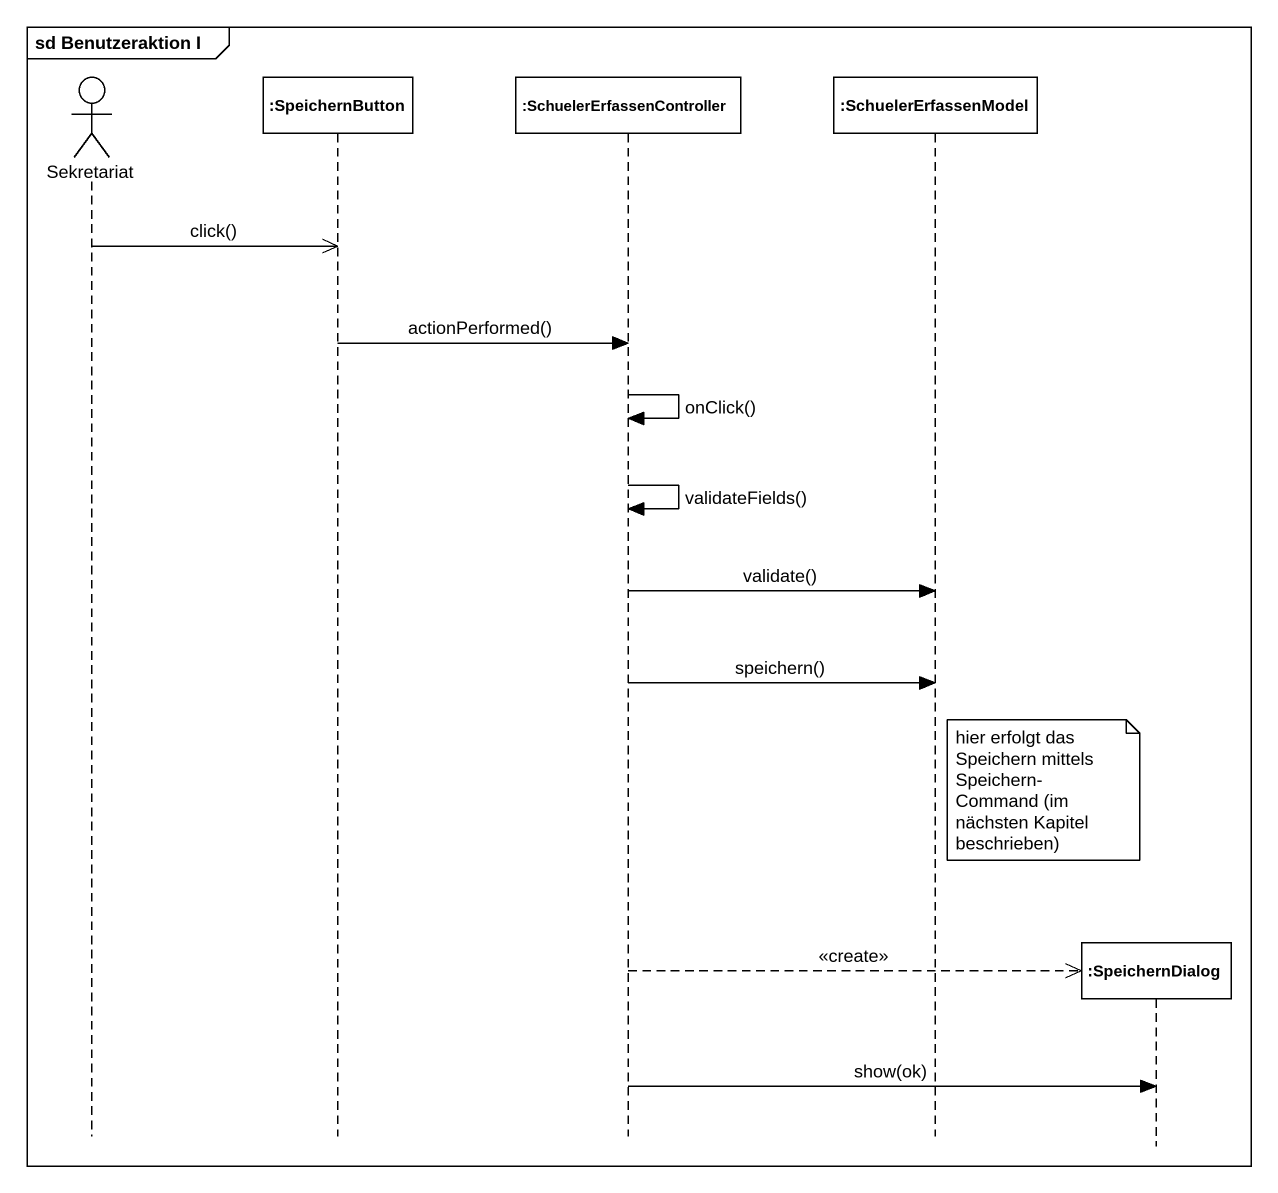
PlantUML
@startuml
mainframe sd Benutzeraktion I
hide footbox
actor Sekretariat
participant ":SpeichernButton" as SpeichernButton
participant ":SchuelerErfassenController" as SchuelerErfassenController
participant ":SchuelerErfassenModel" as SchuelerErfassenModel
participant ":SpeichernDialog" as SpeichernDialog

Sekretariat ->> SpeichernButton : click()
SpeichernButton -> SchuelerErfassenController : actionPerformed()
SchuelerErfassenController -> SchuelerErfassenController : onClick()
SchuelerErfassenController -> SchuelerErfassenController : validateFields()
SchuelerErfassenController -> SchuelerErfassenModel : validate()
SchuelerErfassenController -> SchuelerErfassenModel : speichern()
note right of SchuelerErfassenModel : hier erfolgt das Speichern mittels Speichern-Command (im nächsten Kapitel beschrieben)
SchuelerErfassenController -->> SpeichernDialog ** : <<create>>
SchuelerErfassenController -> SpeichernDialog : show(ok)
@enduml
